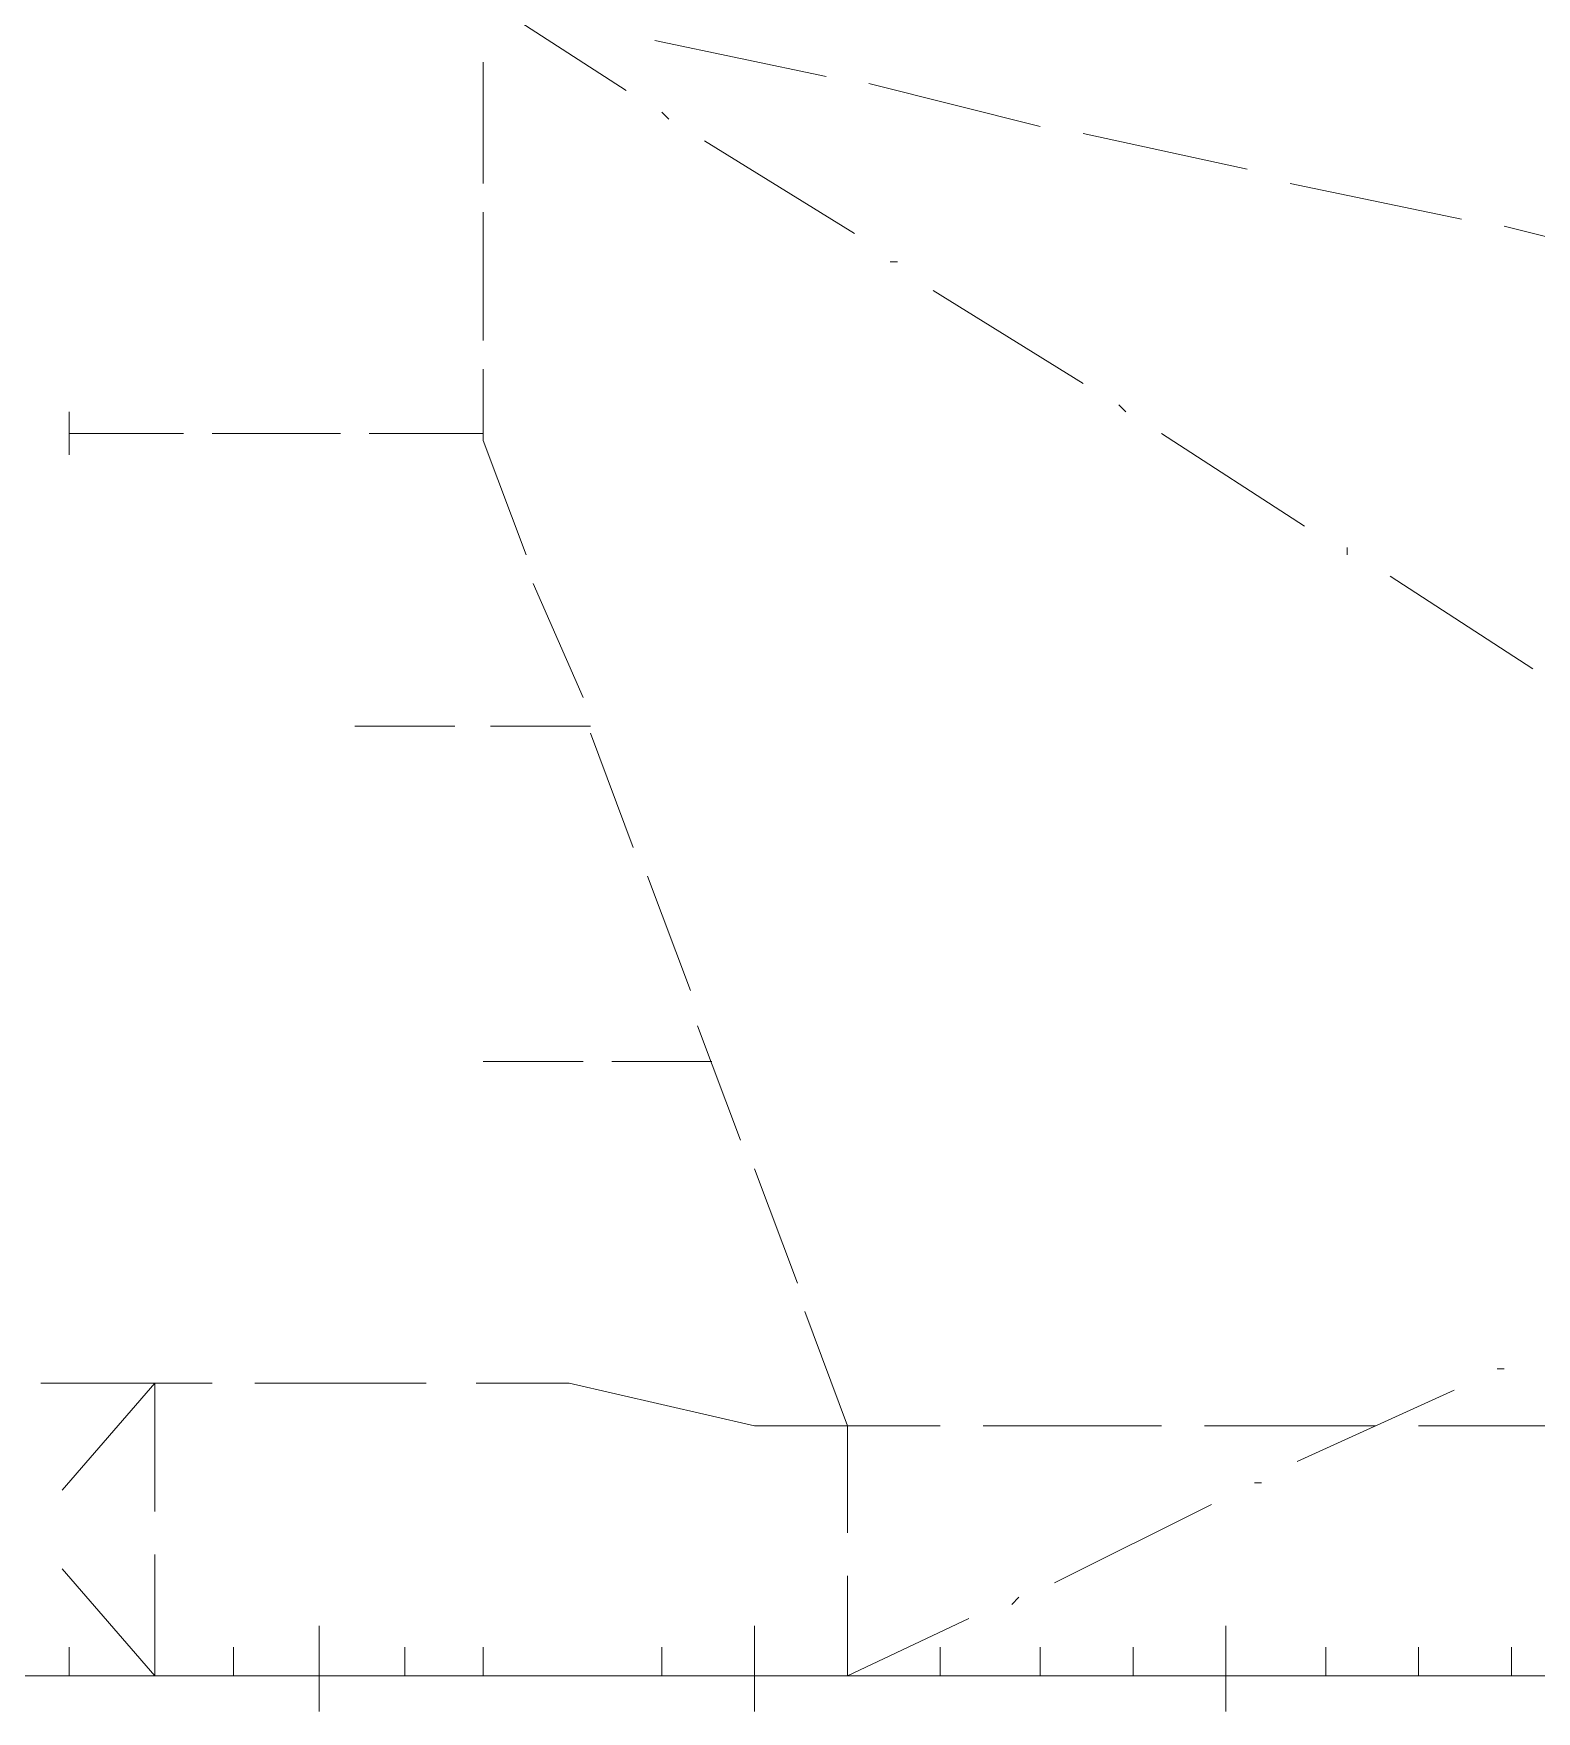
# Model space of a CAD drawing. Header units: millimetres. Extents: x -1005 to 294628, y -1154 to 182592.
# Drawn here: x 39790 to 54288, y -259 to 15927 of the extents above; entities that cross this region are included whole.
import ezdxf

# ---------------------------------------------------------------- set-up
doc = ezdxf.new("R2010")
doc.units = ezdxf.units.MM
doc.layers.add('PDF_Geomertry', color=7, linetype='Continuous')

msp = doc.modelspace()

# ---------------------------------------------------------------- linework, layer by layer
at = {"layer": 'PDF_Geomertry', "lineweight": 5}
for p, q in [((53978, 3047), (53909, 3047)), ((53496, 2840), (51981, 2152)), ((50672, 2496), (48950, 2496)), ((52739, 2496), (51086, 2496)), ((54805, 2496), (53152, 2496)), ((51637, 1945), (51568, 1945)), ((51154, 1738), (49639, 981)), ((49295, 843), (49226, 774)), ((51292, -259), (51292, 567)), ((49501, 85), (49501, 361)), ((50397, 85), (50397, 361)), ((52256, 85), (52256, 361)), ((53152, 85), (53152, 361)), ((54047, 85), (54047, 361))]:
    msp.add_line(p, q, dxfattribs=at)
for points in [[(44129, 16271), (45507, 15376)], [(47435, 15513), (45782, 15858)], [(44129, 14480), (44129, 15651)], [(49501, 15031), (47848, 15444)], [(45851, 15169), (45920, 15100)], [(46264, 14893), (47711, 13998)], [(51499, 14618), (49915, 14962)], [(53565, 14136), (51912, 14480)], [(44129, 12965), (44129, 14205)], [(55631, 13654), (53978, 14067)], [(48055, 13723), (48124, 13723)], [(48468, 13447), (49915, 12552)], [(44542, 10899), (44129, 12001), (44129, 12689)], [(50259, 12345), (50328, 12276)], [(40134, 11863), (40134, 12276)], [(41236, 12070), (40134, 12070)], [(42752, 12070), (41512, 12070)], [(44129, 12070), (43027, 12070)], [(50672, 12070), (52050, 11174)], [(52463, 10968), (52463, 10899)], [(52876, 10692), (54254, 9797)], [(45093, 9521), (44611, 10623)], [(43854, 9246), (42889, 9246)], [(45162, 9246), (44198, 9246)], [(45576, 8075), (45162, 9177)], [(46127, 6697), (45713, 7799)], [(46609, 5251), (46195, 6353)], [(44129, 6009), (45093, 6009)], [(45369, 6009), (46333, 6009)], [(47160, 3873), (46746, 4975)], [(47642, 1463), (47642, 2496), (47229, 3598)], [(41512, 2909), (39859, 2909)], [(40066, 1876), (40961, 2909), (40961, 1669)], [(43578, 2909), (41925, 2909)], [(48537, 2496), (46746, 2496), (44956, 2909), (44060, 2909)], [(40066, 1118), (40961, 85), (40961, 1256)], [(48813, 636), (47642, 85), (47642, 1050)], [(42545, -259), (42545, 567)], [(46746, -259), (46746, 567)], [(40134, 85), (40134, 361)], [(40961, 85), (40961, 361)], [(41719, 85), (41719, 361)], [(43372, 85), (43372, 361)], [(45851, 85), (45851, 361)], [(47642, 85), (47642, 361)], [(48537, 85), (48537, 361)], [(21951, 85), (146547, 85)]]:
    msp.add_lwpolyline(points, dxfattribs=at)
msp.add_lwpolyline([(44129, 361), (44129, 85)], close=True, dxfattribs=at)

doc.saveas('drawing.dxf')
